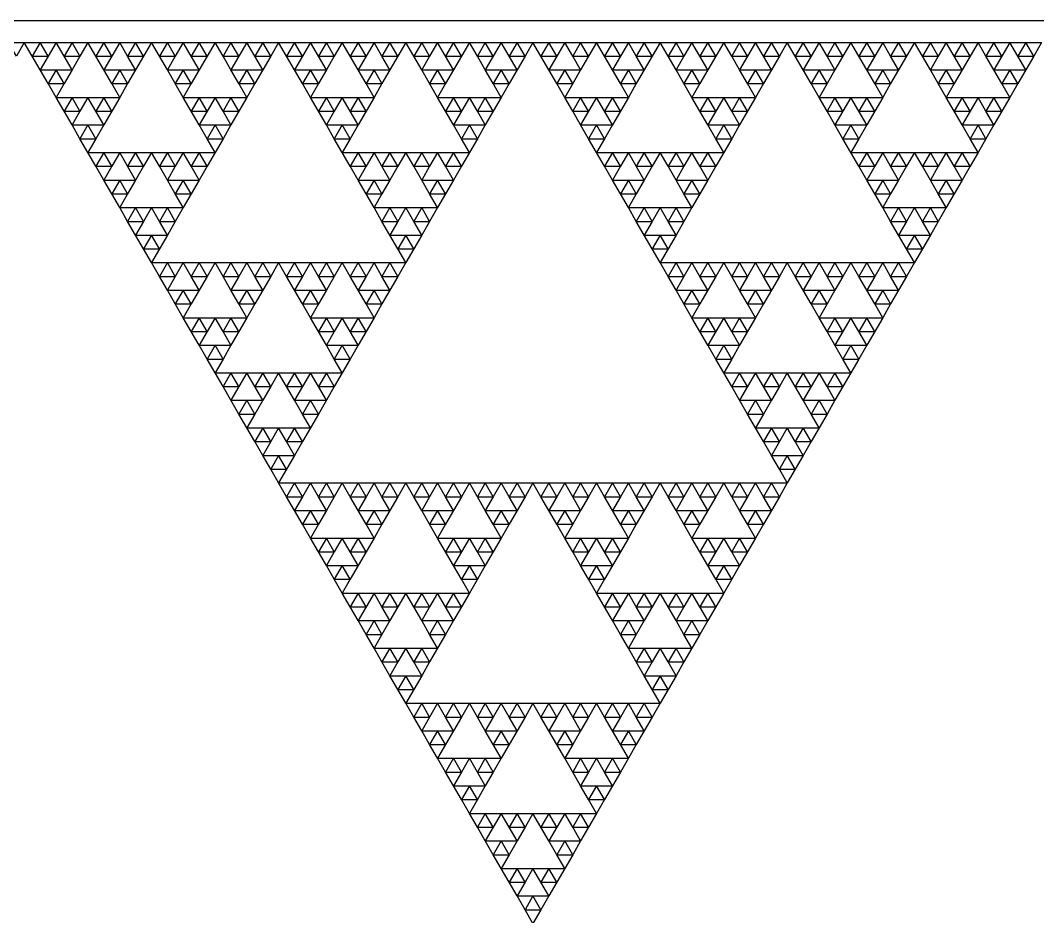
# Model space of a CAD drawing. Extents: x 0 to 1120, y 627 to 1597.
# Drawn here: x 420.8 to 559.5, y 1474.8 to 1597 of the extents above; entities that cross this region are included whole.
import ezdxf

# ---------------------------------------------------------------- set-up
doc = ezdxf.new("R2010")
doc.units = 0
doc.layers.get('0').update_dxf_attribs({"linetype": 'CONTINUOUS'})

msp = doc.modelspace()

# ---------------------------------------------------------------- linework, layer by layer
at = {"color": 1}
msp.add_lwpolyline([(0, 1597), (1120, 1597), (560, 627.052)], close=True, dxfattribs=at)
at = {"color": 3}
for points in [[(419.132, 1594), (421.299, 1594), (420.215, 1592.123)], [(421.299, 1594), (423.466, 1594), (422.383, 1592.123)], [(423.466, 1594), (425.633, 1594), (424.55, 1592.123)], [(425.633, 1594), (427.801, 1594), (426.717, 1592.123)], [(427.801, 1594), (429.968, 1594), (428.884, 1592.123)], [(429.968, 1594), (432.135, 1594), (431.051, 1592.123)], [(432.135, 1594), (434.302, 1594), (433.219, 1592.123)], [(434.302, 1594), (436.469, 1594), (435.386, 1592.123)], [(436.469, 1594), (438.637, 1594), (437.553, 1592.123)], [(438.637, 1594), (440.804, 1594), (439.72, 1592.123)], [(440.804, 1594), (442.971, 1594), (441.887, 1592.123)], [(442.971, 1594), (445.138, 1594), (444.055, 1592.123)], [(445.138, 1594), (447.305, 1594), (446.222, 1592.123)], [(447.305, 1594), (449.473, 1594), (448.389, 1592.123)], [(449.473, 1594), (451.64, 1594), (450.556, 1592.123)], [(451.64, 1594), (453.807, 1594), (452.723, 1592.123)], [(453.807, 1594), (455.974, 1594), (454.891, 1592.123)], [(455.974, 1594), (458.141, 1594), (457.058, 1592.123)], [(458.141, 1594), (460.309, 1594), (459.225, 1592.123)], [(460.309, 1594), (462.476, 1594), (461.392, 1592.123)], [(462.476, 1594), (464.643, 1594), (463.559, 1592.123)], [(464.643, 1594), (466.81, 1594), (465.727, 1592.123)], [(466.81, 1594), (468.977, 1594), (467.894, 1592.123)], [(468.977, 1594), (471.145, 1594), (470.061, 1592.123)], [(471.145, 1594), (473.312, 1594), (472.228, 1592.123)], [(473.312, 1594), (475.479, 1594), (474.396, 1592.123)], [(475.479, 1594), (477.646, 1594), (476.563, 1592.123)], [(477.646, 1594), (479.814, 1594), (478.73, 1592.123)], [(479.814, 1594), (481.981, 1594), (480.897, 1592.123)], [(481.981, 1594), (484.148, 1594), (483.064, 1592.123)], [(484.148, 1594), (486.315, 1594), (485.232, 1592.123)], [(486.315, 1594), (488.482, 1594), (487.399, 1592.123)], [(488.482, 1594), (490.65, 1594), (489.566, 1592.123)], [(490.65, 1594), (492.817, 1594), (491.733, 1592.123)], [(492.817, 1594), (494.984, 1594), (493.9, 1592.123)], [(494.984, 1594), (497.151, 1594), (496.068, 1592.123)], [(497.151, 1594), (499.318, 1594), (498.235, 1592.123)], [(499.318, 1594), (501.486, 1594), (500.402, 1592.123)], [(501.486, 1594), (503.653, 1594), (502.569, 1592.123)], [(503.653, 1594), (505.82, 1594), (504.736, 1592.123)], [(505.82, 1594), (507.987, 1594), (506.904, 1592.123)], [(507.987, 1594), (510.154, 1594), (509.071, 1592.123)], [(510.154, 1594), (512.322, 1594), (511.238, 1592.123)], [(512.322, 1594), (514.489, 1594), (513.405, 1592.123)], [(514.489, 1594), (516.656, 1594), (515.572, 1592.123)], [(516.656, 1594), (518.823, 1594), (517.74, 1592.123)], [(518.823, 1594), (520.99, 1594), (519.907, 1592.123)], [(520.99, 1594), (523.158, 1594), (522.074, 1592.123)], [(523.158, 1594), (525.325, 1594), (524.241, 1592.123)], [(525.325, 1594), (527.492, 1594), (526.408, 1592.123)], [(527.492, 1594), (529.659, 1594), (528.576, 1592.123)], [(529.659, 1594), (531.826, 1594), (530.743, 1592.123)], [(531.826, 1594), (533.994, 1594), (532.91, 1592.123)], [(533.994, 1594), (536.161, 1594), (535.077, 1592.123)], [(536.161, 1594), (538.328, 1594), (537.244, 1592.123)], [(538.328, 1594), (540.495, 1594), (539.412, 1592.123)], [(540.495, 1594), (542.662, 1594), (541.579, 1592.123)], [(542.662, 1594), (544.83, 1594), (543.746, 1592.123)], [(544.83, 1594), (546.997, 1594), (545.913, 1592.123)], [(546.997, 1594), (549.164, 1594), (548.08, 1592.123)], [(549.164, 1594), (551.331, 1594), (550.248, 1592.123)], [(551.331, 1594), (553.498, 1594), (552.415, 1592.123)], [(553.498, 1594), (555.666, 1594), (554.582, 1592.123)], [(555.666, 1594), (557.833, 1594), (556.749, 1592.123)], [(557.833, 1594), (560, 1594), (558.916, 1592.123)], [(422.383, 1592.123), (424.55, 1592.123), (423.466, 1590.246)], [(426.717, 1592.123), (428.884, 1592.123), (427.801, 1590.246)], [(431.051, 1592.123), (433.219, 1592.123), (432.135, 1590.246)], [(435.386, 1592.123), (437.553, 1592.123), (436.469, 1590.246)], [(439.72, 1592.123), (441.887, 1592.123), (440.804, 1590.246)], [(444.055, 1592.123), (446.222, 1592.123), (445.138, 1590.246)], [(448.389, 1592.123), (450.556, 1592.123), (449.473, 1590.246)], [(452.723, 1592.123), (454.891, 1592.123), (453.807, 1590.246)], [(457.058, 1592.123), (459.225, 1592.123), (458.141, 1590.246)], [(461.392, 1592.123), (463.559, 1592.123), (462.476, 1590.246)], [(465.727, 1592.123), (467.894, 1592.123), (466.81, 1590.246)], [(470.061, 1592.123), (472.228, 1592.123), (471.145, 1590.246)], [(474.396, 1592.123), (476.563, 1592.123), (475.479, 1590.246)], [(478.73, 1592.123), (480.897, 1592.123), (479.814, 1590.246)], [(483.064, 1592.123), (485.232, 1592.123), (484.148, 1590.246)], [(487.399, 1592.123), (489.566, 1592.123), (488.482, 1590.246)], [(491.733, 1592.123), (493.9, 1592.123), (492.817, 1590.246)], [(496.068, 1592.123), (498.235, 1592.123), (497.151, 1590.246)], [(500.402, 1592.123), (502.569, 1592.123), (501.486, 1590.246)], [(504.736, 1592.123), (506.904, 1592.123), (505.82, 1590.246)], [(509.071, 1592.123), (511.238, 1592.123), (510.154, 1590.246)], [(513.405, 1592.123), (515.572, 1592.123), (514.489, 1590.246)], [(517.74, 1592.123), (519.907, 1592.123), (518.823, 1590.246)], [(522.074, 1592.123), (524.241, 1592.123), (523.158, 1590.246)], [(526.408, 1592.123), (528.576, 1592.123), (527.492, 1590.246)], [(530.743, 1592.123), (532.91, 1592.123), (531.826, 1590.246)], [(535.077, 1592.123), (537.244, 1592.123), (536.161, 1590.246)], [(539.412, 1592.123), (541.579, 1592.123), (540.495, 1590.246)], [(543.746, 1592.123), (545.913, 1592.123), (544.83, 1590.246)], [(548.08, 1592.123), (550.248, 1592.123), (549.164, 1590.246)], [(552.415, 1592.123), (554.582, 1592.123), (553.498, 1590.246)], [(556.749, 1592.123), (558.916, 1592.123), (557.833, 1590.246)], [(423.466, 1590.246), (425.633, 1590.246), (424.55, 1588.369)], [(425.633, 1590.246), (427.801, 1590.246), (426.717, 1588.369)], [(432.135, 1590.246), (434.302, 1590.246), (433.219, 1588.369)], [(434.302, 1590.246), (436.469, 1590.246), (435.386, 1588.369)], [(440.804, 1590.246), (442.971, 1590.246), (441.887, 1588.369)], [(442.971, 1590.246), (445.138, 1590.246), (444.055, 1588.369)], [(449.473, 1590.246), (451.64, 1590.246), (450.556, 1588.369)], [(451.64, 1590.246), (453.807, 1590.246), (452.723, 1588.369)], [(458.141, 1590.246), (460.309, 1590.246), (459.225, 1588.369)], [(460.309, 1590.246), (462.476, 1590.246), (461.392, 1588.369)], [(466.81, 1590.246), (468.977, 1590.246), (467.894, 1588.369)], [(468.977, 1590.246), (471.145, 1590.246), (470.061, 1588.369)], [(475.479, 1590.246), (477.646, 1590.246), (476.563, 1588.369)], [(477.646, 1590.246), (479.814, 1590.246), (478.73, 1588.369)], [(484.148, 1590.246), (486.315, 1590.246), (485.232, 1588.369)], [(486.315, 1590.246), (488.482, 1590.246), (487.399, 1588.369)], [(492.817, 1590.246), (494.984, 1590.246), (493.9, 1588.369)], [(494.984, 1590.246), (497.151, 1590.246), (496.068, 1588.369)], [(501.486, 1590.246), (503.653, 1590.246), (502.569, 1588.369)], [(503.653, 1590.246), (505.82, 1590.246), (504.736, 1588.369)], [(510.154, 1590.246), (512.322, 1590.246), (511.238, 1588.369)], [(512.322, 1590.246), (514.489, 1590.246), (513.405, 1588.369)], [(518.823, 1590.246), (520.99, 1590.246), (519.907, 1588.369)], [(520.99, 1590.246), (523.158, 1590.246), (522.074, 1588.369)], [(527.492, 1590.246), (529.659, 1590.246), (528.576, 1588.369)], [(529.659, 1590.246), (531.826, 1590.246), (530.743, 1588.369)], [(536.161, 1590.246), (538.328, 1590.246), (537.244, 1588.369)], [(538.328, 1590.246), (540.495, 1590.246), (539.412, 1588.369)], [(544.83, 1590.246), (546.997, 1590.246), (545.913, 1588.369)], [(546.997, 1590.246), (549.164, 1590.246), (548.08, 1588.369)], [(553.498, 1590.246), (555.666, 1590.246), (554.582, 1588.369)], [(555.666, 1590.246), (557.833, 1590.246), (556.749, 1588.369)], [(424.55, 1588.369), (426.717, 1588.369), (425.633, 1586.493)], [(433.219, 1588.369), (435.386, 1588.369), (434.302, 1586.493)], [(441.887, 1588.369), (444.055, 1588.369), (442.971, 1586.493)], [(450.556, 1588.369), (452.723, 1588.369), (451.64, 1586.493)], [(459.225, 1588.369), (461.392, 1588.369), (460.309, 1586.493)], [(467.894, 1588.369), (470.061, 1588.369), (468.977, 1586.493)], [(476.563, 1588.369), (478.73, 1588.369), (477.646, 1586.493)], [(485.232, 1588.369), (487.399, 1588.369), (486.315, 1586.493)], [(493.9, 1588.369), (496.068, 1588.369), (494.984, 1586.493)], [(502.569, 1588.369), (504.736, 1588.369), (503.653, 1586.493)], [(511.238, 1588.369), (513.405, 1588.369), (512.322, 1586.493)], [(519.907, 1588.369), (522.074, 1588.369), (520.99, 1586.493)], [(528.576, 1588.369), (530.743, 1588.369), (529.659, 1586.493)], [(537.244, 1588.369), (539.412, 1588.369), (538.328, 1586.493)], [(545.913, 1588.369), (548.08, 1588.369), (546.997, 1586.493)], [(554.582, 1588.369), (556.749, 1588.369), (555.666, 1586.493)], [(425.633, 1586.493), (427.801, 1586.493), (426.717, 1584.616)], [(427.801, 1586.493), (429.968, 1586.493), (428.884, 1584.616)], [(429.968, 1586.493), (432.135, 1586.493), (431.051, 1584.616)], [(432.135, 1586.493), (434.302, 1586.493), (433.219, 1584.616)], [(442.971, 1586.493), (445.138, 1586.493), (444.055, 1584.616)], [(445.138, 1586.493), (447.305, 1586.493), (446.222, 1584.616)], [(447.305, 1586.493), (449.473, 1586.493), (448.389, 1584.616)], [(449.473, 1586.493), (451.64, 1586.493), (450.556, 1584.616)], [(460.309, 1586.493), (462.476, 1586.493), (461.392, 1584.616)], [(462.476, 1586.493), (464.643, 1586.493), (463.559, 1584.616)], [(464.643, 1586.493), (466.81, 1586.493), (465.727, 1584.616)], [(466.81, 1586.493), (468.977, 1586.493), (467.894, 1584.616)], [(477.646, 1586.493), (479.814, 1586.493), (478.73, 1584.616)], [(479.814, 1586.493), (481.981, 1586.493), (480.897, 1584.616)], [(481.981, 1586.493), (484.148, 1586.493), (483.064, 1584.616)], [(484.148, 1586.493), (486.315, 1586.493), (485.232, 1584.616)], [(494.984, 1586.493), (497.151, 1586.493), (496.068, 1584.616)], [(497.151, 1586.493), (499.318, 1586.493), (498.235, 1584.616)], [(499.318, 1586.493), (501.486, 1586.493), (500.402, 1584.616)], [(501.486, 1586.493), (503.653, 1586.493), (502.569, 1584.616)], [(512.322, 1586.493), (514.489, 1586.493), (513.405, 1584.616)], [(514.489, 1586.493), (516.656, 1586.493), (515.572, 1584.616)], [(516.656, 1586.493), (518.823, 1586.493), (517.74, 1584.616)], [(518.823, 1586.493), (520.99, 1586.493), (519.907, 1584.616)], [(529.659, 1586.493), (531.826, 1586.493), (530.743, 1584.616)], [(531.826, 1586.493), (533.994, 1586.493), (532.91, 1584.616)], [(533.994, 1586.493), (536.161, 1586.493), (535.077, 1584.616)], [(536.161, 1586.493), (538.328, 1586.493), (537.244, 1584.616)], [(546.997, 1586.493), (549.164, 1586.493), (548.08, 1584.616)], [(549.164, 1586.493), (551.331, 1586.493), (550.248, 1584.616)], [(551.331, 1586.493), (553.498, 1586.493), (552.415, 1584.616)], [(553.498, 1586.493), (555.666, 1586.493), (554.582, 1584.616)], [(426.717, 1584.616), (428.884, 1584.616), (427.801, 1582.739)], [(431.051, 1584.616), (433.219, 1584.616), (432.135, 1582.739)], [(444.055, 1584.616), (446.222, 1584.616), (445.138, 1582.739)], [(448.389, 1584.616), (450.556, 1584.616), (449.473, 1582.739)], [(461.392, 1584.616), (463.559, 1584.616), (462.476, 1582.739)], [(465.727, 1584.616), (467.894, 1584.616), (466.81, 1582.739)], [(478.73, 1584.616), (480.897, 1584.616), (479.814, 1582.739)], [(483.064, 1584.616), (485.232, 1584.616), (484.148, 1582.739)], [(496.068, 1584.616), (498.235, 1584.616), (497.151, 1582.739)], [(500.402, 1584.616), (502.569, 1584.616), (501.486, 1582.739)], [(513.405, 1584.616), (515.572, 1584.616), (514.489, 1582.739)], [(517.74, 1584.616), (519.907, 1584.616), (518.823, 1582.739)], [(530.743, 1584.616), (532.91, 1584.616), (531.826, 1582.739)], [(535.077, 1584.616), (537.244, 1584.616), (536.161, 1582.739)], [(548.08, 1584.616), (550.248, 1584.616), (549.164, 1582.739)], [(552.415, 1584.616), (554.582, 1584.616), (553.498, 1582.739)], [(427.801, 1582.739), (429.968, 1582.739), (428.884, 1580.862)], [(429.968, 1582.739), (432.135, 1582.739), (431.051, 1580.862)], [(445.138, 1582.739), (447.305, 1582.739), (446.222, 1580.862)], [(447.305, 1582.739), (449.473, 1582.739), (448.389, 1580.862)], [(462.476, 1582.739), (464.643, 1582.739), (463.559, 1580.862)], [(464.643, 1582.739), (466.81, 1582.739), (465.727, 1580.862)], [(479.814, 1582.739), (481.981, 1582.739), (480.897, 1580.862)], [(481.981, 1582.739), (484.148, 1582.739), (483.064, 1580.862)], [(497.151, 1582.739), (499.318, 1582.739), (498.235, 1580.862)], [(499.318, 1582.739), (501.486, 1582.739), (500.402, 1580.862)], [(514.489, 1582.739), (516.656, 1582.739), (515.572, 1580.862)], [(516.656, 1582.739), (518.823, 1582.739), (517.74, 1580.862)], [(531.826, 1582.739), (533.994, 1582.739), (532.91, 1580.862)], [(533.994, 1582.739), (536.161, 1582.739), (535.077, 1580.862)], [(549.164, 1582.739), (551.331, 1582.739), (550.248, 1580.862)], [(551.331, 1582.739), (553.498, 1582.739), (552.415, 1580.862)], [(428.884, 1580.862), (431.051, 1580.862), (429.968, 1578.985)], [(446.222, 1580.862), (448.389, 1580.862), (447.305, 1578.985)], [(463.559, 1580.862), (465.727, 1580.862), (464.643, 1578.985)], [(480.897, 1580.862), (483.064, 1580.862), (481.981, 1578.985)], [(498.235, 1580.862), (500.402, 1580.862), (499.318, 1578.985)], [(515.572, 1580.862), (517.74, 1580.862), (516.656, 1578.985)], [(532.91, 1580.862), (535.077, 1580.862), (533.994, 1578.985)], [(550.248, 1580.862), (552.415, 1580.862), (551.331, 1578.985)], [(429.968, 1578.985), (432.135, 1578.985), (431.051, 1577.108)], [(432.135, 1578.985), (434.302, 1578.985), (433.219, 1577.108)], [(434.302, 1578.985), (436.469, 1578.985), (435.386, 1577.108)], [(436.469, 1578.985), (438.637, 1578.985), (437.553, 1577.108)], [(438.637, 1578.985), (440.804, 1578.985), (439.72, 1577.108)], [(440.804, 1578.985), (442.971, 1578.985), (441.887, 1577.108)], [(442.971, 1578.985), (445.138, 1578.985), (444.055, 1577.108)], [(445.138, 1578.985), (447.305, 1578.985), (446.222, 1577.108)], [(464.643, 1578.985), (466.81, 1578.985), (465.727, 1577.108)], [(466.81, 1578.985), (468.977, 1578.985), (467.894, 1577.108)], [(468.977, 1578.985), (471.145, 1578.985), (470.061, 1577.108)], [(471.145, 1578.985), (473.312, 1578.985), (472.228, 1577.108)], [(473.312, 1578.985), (475.479, 1578.985), (474.396, 1577.108)], [(475.479, 1578.985), (477.646, 1578.985), (476.563, 1577.108)], [(477.646, 1578.985), (479.814, 1578.985), (478.73, 1577.108)], [(479.814, 1578.985), (481.981, 1578.985), (480.897, 1577.108)], [(499.318, 1578.985), (501.486, 1578.985), (500.402, 1577.108)], [(501.486, 1578.985), (503.653, 1578.985), (502.569, 1577.108)], [(503.653, 1578.985), (505.82, 1578.985), (504.736, 1577.108)], [(505.82, 1578.985), (507.987, 1578.985), (506.904, 1577.108)], [(507.987, 1578.985), (510.154, 1578.985), (509.071, 1577.108)], [(510.154, 1578.985), (512.322, 1578.985), (511.238, 1577.108)], [(512.322, 1578.985), (514.489, 1578.985), (513.405, 1577.108)], [(514.489, 1578.985), (516.656, 1578.985), (515.572, 1577.108)], [(533.994, 1578.985), (536.161, 1578.985), (535.077, 1577.108)], [(536.161, 1578.985), (538.328, 1578.985), (537.244, 1577.108)], [(538.328, 1578.985), (540.495, 1578.985), (539.412, 1577.108)], [(540.495, 1578.985), (542.662, 1578.985), (541.579, 1577.108)], [(542.662, 1578.985), (544.83, 1578.985), (543.746, 1577.108)], [(544.83, 1578.985), (546.997, 1578.985), (545.913, 1577.108)], [(546.997, 1578.985), (549.164, 1578.985), (548.08, 1577.108)], [(549.164, 1578.985), (551.331, 1578.985), (550.248, 1577.108)], [(431.051, 1577.108), (433.219, 1577.108), (432.135, 1575.231)], [(435.386, 1577.108), (437.553, 1577.108), (436.469, 1575.231)], [(439.72, 1577.108), (441.887, 1577.108), (440.804, 1575.231)], [(444.055, 1577.108), (446.222, 1577.108), (445.138, 1575.231)], [(465.727, 1577.108), (467.894, 1577.108), (466.81, 1575.231)], [(470.061, 1577.108), (472.228, 1577.108), (471.145, 1575.231)], [(474.396, 1577.108), (476.563, 1577.108), (475.479, 1575.231)], [(478.73, 1577.108), (480.897, 1577.108), (479.814, 1575.231)], [(500.402, 1577.108), (502.569, 1577.108), (501.486, 1575.231)], [(504.736, 1577.108), (506.904, 1577.108), (505.82, 1575.231)], [(509.071, 1577.108), (511.238, 1577.108), (510.154, 1575.231)], [(513.405, 1577.108), (515.572, 1577.108), (514.489, 1575.231)], [(535.077, 1577.108), (537.244, 1577.108), (536.161, 1575.231)], [(539.412, 1577.108), (541.579, 1577.108), (540.495, 1575.231)], [(543.746, 1577.108), (545.913, 1577.108), (544.83, 1575.231)], [(548.08, 1577.108), (550.248, 1577.108), (549.164, 1575.231)], [(432.135, 1575.231), (434.302, 1575.231), (433.219, 1573.355)], [(434.302, 1575.231), (436.469, 1575.231), (435.386, 1573.355)], [(440.804, 1575.231), (442.971, 1575.231), (441.887, 1573.355)], [(442.971, 1575.231), (445.138, 1575.231), (444.055, 1573.355)], [(466.81, 1575.231), (468.977, 1575.231), (467.894, 1573.355)], [(468.977, 1575.231), (471.145, 1575.231), (470.061, 1573.355)], [(475.479, 1575.231), (477.646, 1575.231), (476.563, 1573.355)], [(477.646, 1575.231), (479.814, 1575.231), (478.73, 1573.355)], [(501.486, 1575.231), (503.653, 1575.231), (502.569, 1573.355)], [(503.653, 1575.231), (505.82, 1575.231), (504.736, 1573.355)], [(510.154, 1575.231), (512.322, 1575.231), (511.238, 1573.355)], [(512.322, 1575.231), (514.489, 1575.231), (513.405, 1573.355)], [(536.161, 1575.231), (538.328, 1575.231), (537.244, 1573.355)], [(538.328, 1575.231), (540.495, 1575.231), (539.412, 1573.355)], [(544.83, 1575.231), (546.997, 1575.231), (545.913, 1573.355)], [(546.997, 1575.231), (549.164, 1575.231), (548.08, 1573.355)], [(433.219, 1573.355), (435.386, 1573.355), (434.302, 1571.478)], [(441.887, 1573.355), (444.055, 1573.355), (442.971, 1571.478)], [(467.894, 1573.355), (470.061, 1573.355), (468.977, 1571.478)], [(476.563, 1573.355), (478.73, 1573.355), (477.646, 1571.478)], [(502.569, 1573.355), (504.736, 1573.355), (503.653, 1571.478)], [(511.238, 1573.355), (513.405, 1573.355), (512.322, 1571.478)], [(537.244, 1573.355), (539.412, 1573.355), (538.328, 1571.478)], [(545.913, 1573.355), (548.08, 1573.355), (546.997, 1571.478)], [(434.302, 1571.478), (436.469, 1571.478), (435.386, 1569.601)], [(436.469, 1571.478), (438.637, 1571.478), (437.553, 1569.601)], [(438.637, 1571.478), (440.804, 1571.478), (439.72, 1569.601)], [(440.804, 1571.478), (442.971, 1571.478), (441.887, 1569.601)], [(468.977, 1571.478), (471.145, 1571.478), (470.061, 1569.601)], [(471.145, 1571.478), (473.312, 1571.478), (472.228, 1569.601)], [(473.312, 1571.478), (475.479, 1571.478), (474.396, 1569.601)], [(475.479, 1571.478), (477.646, 1571.478), (476.563, 1569.601)], [(503.653, 1571.478), (505.82, 1571.478), (504.736, 1569.601)], [(505.82, 1571.478), (507.987, 1571.478), (506.904, 1569.601)], [(507.987, 1571.478), (510.154, 1571.478), (509.071, 1569.601)], [(510.154, 1571.478), (512.322, 1571.478), (511.238, 1569.601)], [(538.328, 1571.478), (540.495, 1571.478), (539.412, 1569.601)], [(540.495, 1571.478), (542.662, 1571.478), (541.579, 1569.601)], [(542.662, 1571.478), (544.83, 1571.478), (543.746, 1569.601)], [(544.83, 1571.478), (546.997, 1571.478), (545.913, 1569.601)], [(435.386, 1569.601), (437.553, 1569.601), (436.469, 1567.724)], [(439.72, 1569.601), (441.887, 1569.601), (440.804, 1567.724)], [(470.061, 1569.601), (472.228, 1569.601), (471.145, 1567.724)], [(474.396, 1569.601), (476.563, 1569.601), (475.479, 1567.724)], [(504.736, 1569.601), (506.904, 1569.601), (505.82, 1567.724)], [(509.071, 1569.601), (511.238, 1569.601), (510.154, 1567.724)], [(539.412, 1569.601), (541.579, 1569.601), (540.495, 1567.724)], [(543.746, 1569.601), (545.913, 1569.601), (544.83, 1567.724)], [(436.469, 1567.724), (438.637, 1567.724), (437.553, 1565.847)], [(438.637, 1567.724), (440.804, 1567.724), (439.72, 1565.847)], [(471.145, 1567.724), (473.312, 1567.724), (472.228, 1565.847)], [(473.312, 1567.724), (475.479, 1567.724), (474.396, 1565.847)], [(505.82, 1567.724), (507.987, 1567.724), (506.904, 1565.847)], [(507.987, 1567.724), (510.154, 1567.724), (509.071, 1565.847)], [(540.495, 1567.724), (542.662, 1567.724), (541.579, 1565.847)], [(542.662, 1567.724), (544.83, 1567.724), (543.746, 1565.847)], [(437.553, 1565.847), (439.72, 1565.847), (438.637, 1563.97)], [(472.228, 1565.847), (474.396, 1565.847), (473.312, 1563.97)], [(506.904, 1565.847), (509.071, 1565.847), (507.987, 1563.97)], [(541.579, 1565.847), (543.746, 1565.847), (542.662, 1563.97)], [(438.637, 1563.97), (440.804, 1563.97), (439.72, 1562.094)], [(440.804, 1563.97), (442.971, 1563.97), (441.887, 1562.094)], [(442.971, 1563.97), (445.138, 1563.97), (444.055, 1562.094)], [(445.138, 1563.97), (447.305, 1563.97), (446.222, 1562.094)], [(447.305, 1563.97), (449.473, 1563.97), (448.389, 1562.094)], [(449.473, 1563.97), (451.64, 1563.97), (450.556, 1562.094)], [(451.64, 1563.97), (453.807, 1563.97), (452.723, 1562.094)], [(453.807, 1563.97), (455.974, 1563.97), (454.891, 1562.094)], [(455.974, 1563.97), (458.141, 1563.97), (457.058, 1562.094)], [(458.141, 1563.97), (460.309, 1563.97), (459.225, 1562.094)], [(460.309, 1563.97), (462.476, 1563.97), (461.392, 1562.094)], [(462.476, 1563.97), (464.643, 1563.97), (463.559, 1562.094)], [(464.643, 1563.97), (466.81, 1563.97), (465.727, 1562.094)], [(466.81, 1563.97), (468.977, 1563.97), (467.894, 1562.094)], [(468.977, 1563.97), (471.145, 1563.97), (470.061, 1562.094)], [(471.145, 1563.97), (473.312, 1563.97), (472.228, 1562.094)], [(507.987, 1563.97), (510.154, 1563.97), (509.071, 1562.094)], [(510.154, 1563.97), (512.322, 1563.97), (511.238, 1562.094)], [(512.322, 1563.97), (514.489, 1563.97), (513.405, 1562.094)], [(514.489, 1563.97), (516.656, 1563.97), (515.572, 1562.094)], [(516.656, 1563.97), (518.823, 1563.97), (517.74, 1562.094)], [(518.823, 1563.97), (520.99, 1563.97), (519.907, 1562.094)], [(520.99, 1563.97), (523.158, 1563.97), (522.074, 1562.094)], [(523.158, 1563.97), (525.325, 1563.97), (524.241, 1562.094)], [(525.325, 1563.97), (527.492, 1563.97), (526.408, 1562.094)], [(527.492, 1563.97), (529.659, 1563.97), (528.576, 1562.094)], [(529.659, 1563.97), (531.826, 1563.97), (530.743, 1562.094)], [(531.826, 1563.97), (533.994, 1563.97), (532.91, 1562.094)], [(533.994, 1563.97), (536.161, 1563.97), (535.077, 1562.094)], [(536.161, 1563.97), (538.328, 1563.97), (537.244, 1562.094)], [(538.328, 1563.97), (540.495, 1563.97), (539.412, 1562.094)], [(540.495, 1563.97), (542.662, 1563.97), (541.579, 1562.094)], [(439.72, 1562.094), (441.887, 1562.094), (440.804, 1560.217)], [(444.055, 1562.094), (446.222, 1562.094), (445.138, 1560.217)], [(448.389, 1562.094), (450.556, 1562.094), (449.473, 1560.217)], [(452.723, 1562.094), (454.891, 1562.094), (453.807, 1560.217)], [(457.058, 1562.094), (459.225, 1562.094), (458.141, 1560.217)], [(461.392, 1562.094), (463.559, 1562.094), (462.476, 1560.217)], [(465.727, 1562.094), (467.894, 1562.094), (466.81, 1560.217)], [(470.061, 1562.094), (472.228, 1562.094), (471.145, 1560.217)], [(509.071, 1562.094), (511.238, 1562.094), (510.154, 1560.217)], [(513.405, 1562.094), (515.572, 1562.094), (514.489, 1560.217)], [(517.74, 1562.094), (519.907, 1562.094), (518.823, 1560.217)], [(522.074, 1562.094), (524.241, 1562.094), (523.158, 1560.217)], [(526.408, 1562.094), (528.576, 1562.094), (527.492, 1560.217)], [(530.743, 1562.094), (532.91, 1562.094), (531.826, 1560.217)], [(535.077, 1562.094), (537.244, 1562.094), (536.161, 1560.217)], [(539.412, 1562.094), (541.579, 1562.094), (540.495, 1560.217)], [(440.804, 1560.217), (442.971, 1560.217), (441.887, 1558.34)], [(442.971, 1560.217), (445.138, 1560.217), (444.055, 1558.34)], [(449.473, 1560.217), (451.64, 1560.217), (450.556, 1558.34)], [(451.64, 1560.217), (453.807, 1560.217), (452.723, 1558.34)], [(458.141, 1560.217), (460.309, 1560.217), (459.225, 1558.34)], [(460.309, 1560.217), (462.476, 1560.217), (461.392, 1558.34)], [(466.81, 1560.217), (468.977, 1560.217), (467.894, 1558.34)], [(468.977, 1560.217), (471.145, 1560.217), (470.061, 1558.34)], [(510.154, 1560.217), (512.322, 1560.217), (511.238, 1558.34)], [(512.322, 1560.217), (514.489, 1560.217), (513.405, 1558.34)], [(518.823, 1560.217), (520.99, 1560.217), (519.907, 1558.34)], [(520.99, 1560.217), (523.158, 1560.217), (522.074, 1558.34)], [(527.492, 1560.217), (529.659, 1560.217), (528.576, 1558.34)], [(529.659, 1560.217), (531.826, 1560.217), (530.743, 1558.34)], [(536.161, 1560.217), (538.328, 1560.217), (537.244, 1558.34)], [(538.328, 1560.217), (540.495, 1560.217), (539.412, 1558.34)], [(441.887, 1558.34), (444.055, 1558.34), (442.971, 1556.463)], [(450.556, 1558.34), (452.723, 1558.34), (451.64, 1556.463)], [(459.225, 1558.34), (461.392, 1558.34), (460.309, 1556.463)], [(467.894, 1558.34), (470.061, 1558.34), (468.977, 1556.463)], [(511.238, 1558.34), (513.405, 1558.34), (512.322, 1556.463)], [(519.907, 1558.34), (522.074, 1558.34), (520.99, 1556.463)], [(528.576, 1558.34), (530.743, 1558.34), (529.659, 1556.463)], [(537.244, 1558.34), (539.412, 1558.34), (538.328, 1556.463)], [(442.971, 1556.463), (445.138, 1556.463), (444.055, 1554.586)], [(445.138, 1556.463), (447.305, 1556.463), (446.222, 1554.586)], [(447.305, 1556.463), (449.473, 1556.463), (448.389, 1554.586)], [(449.473, 1556.463), (451.64, 1556.463), (450.556, 1554.586)], [(460.309, 1556.463), (462.476, 1556.463), (461.392, 1554.586)], [(462.476, 1556.463), (464.643, 1556.463), (463.559, 1554.586)], [(464.643, 1556.463), (466.81, 1556.463), (465.727, 1554.586)], [(466.81, 1556.463), (468.977, 1556.463), (467.894, 1554.586)], [(512.322, 1556.463), (514.489, 1556.463), (513.405, 1554.586)], [(514.489, 1556.463), (516.656, 1556.463), (515.572, 1554.586)], [(516.656, 1556.463), (518.823, 1556.463), (517.74, 1554.586)], [(518.823, 1556.463), (520.99, 1556.463), (519.907, 1554.586)], [(529.659, 1556.463), (531.826, 1556.463), (530.743, 1554.586)], [(531.826, 1556.463), (533.994, 1556.463), (532.91, 1554.586)], [(533.994, 1556.463), (536.161, 1556.463), (535.077, 1554.586)], [(536.161, 1556.463), (538.328, 1556.463), (537.244, 1554.586)], [(444.055, 1554.586), (446.222, 1554.586), (445.138, 1552.709)], [(448.389, 1554.586), (450.556, 1554.586), (449.473, 1552.709)], [(461.392, 1554.586), (463.559, 1554.586), (462.476, 1552.709)], [(465.727, 1554.586), (467.894, 1554.586), (466.81, 1552.709)], [(513.405, 1554.586), (515.572, 1554.586), (514.489, 1552.709)], [(517.74, 1554.586), (519.907, 1554.586), (518.823, 1552.709)], [(530.743, 1554.586), (532.91, 1554.586), (531.826, 1552.709)], [(535.077, 1554.586), (537.244, 1554.586), (536.161, 1552.709)], [(445.138, 1552.709), (447.305, 1552.709), (446.222, 1550.832)], [(447.305, 1552.709), (449.473, 1552.709), (448.389, 1550.832)], [(462.476, 1552.709), (464.643, 1552.709), (463.559, 1550.832)], [(464.643, 1552.709), (466.81, 1552.709), (465.727, 1550.832)], [(514.489, 1552.709), (516.656, 1552.709), (515.572, 1550.832)], [(516.656, 1552.709), (518.823, 1552.709), (517.74, 1550.832)], [(531.826, 1552.709), (533.994, 1552.709), (532.91, 1550.832)], [(533.994, 1552.709), (536.161, 1552.709), (535.077, 1550.832)], [(446.222, 1550.832), (448.389, 1550.832), (447.305, 1548.956)], [(463.559, 1550.832), (465.727, 1550.832), (464.643, 1548.956)], [(515.572, 1550.832), (517.74, 1550.832), (516.656, 1548.956)], [(532.91, 1550.832), (535.077, 1550.832), (533.994, 1548.956)], [(447.305, 1548.956), (449.473, 1548.956), (448.389, 1547.079)], [(449.473, 1548.956), (451.64, 1548.956), (450.556, 1547.079)], [(451.64, 1548.956), (453.807, 1548.956), (452.723, 1547.079)], [(453.807, 1548.956), (455.974, 1548.956), (454.891, 1547.079)], [(455.974, 1548.956), (458.141, 1548.956), (457.058, 1547.079)], [(458.141, 1548.956), (460.309, 1548.956), (459.225, 1547.079)], [(460.309, 1548.956), (462.476, 1548.956), (461.392, 1547.079)], [(462.476, 1548.956), (464.643, 1548.956), (463.559, 1547.079)], [(516.656, 1548.956), (518.823, 1548.956), (517.74, 1547.079)], [(518.823, 1548.956), (520.99, 1548.956), (519.907, 1547.079)], [(520.99, 1548.956), (523.158, 1548.956), (522.074, 1547.079)], [(523.158, 1548.956), (525.325, 1548.956), (524.241, 1547.079)], [(525.325, 1548.956), (527.492, 1548.956), (526.408, 1547.079)], [(527.492, 1548.956), (529.659, 1548.956), (528.576, 1547.079)], [(529.659, 1548.956), (531.826, 1548.956), (530.743, 1547.079)], [(531.826, 1548.956), (533.994, 1548.956), (532.91, 1547.079)], [(448.389, 1547.079), (450.556, 1547.079), (449.473, 1545.202)], [(452.723, 1547.079), (454.891, 1547.079), (453.807, 1545.202)], [(457.058, 1547.079), (459.225, 1547.079), (458.141, 1545.202)], [(461.392, 1547.079), (463.559, 1547.079), (462.476, 1545.202)], [(517.74, 1547.079), (519.907, 1547.079), (518.823, 1545.202)], [(522.074, 1547.079), (524.241, 1547.079), (523.158, 1545.202)], [(526.408, 1547.079), (528.576, 1547.079), (527.492, 1545.202)], [(530.743, 1547.079), (532.91, 1547.079), (531.826, 1545.202)], [(449.473, 1545.202), (451.64, 1545.202), (450.556, 1543.325)], [(451.64, 1545.202), (453.807, 1545.202), (452.723, 1543.325)], [(458.141, 1545.202), (460.309, 1545.202), (459.225, 1543.325)], [(460.309, 1545.202), (462.476, 1545.202), (461.392, 1543.325)], [(518.823, 1545.202), (520.99, 1545.202), (519.907, 1543.325)], [(520.99, 1545.202), (523.158, 1545.202), (522.074, 1543.325)], [(527.492, 1545.202), (529.659, 1545.202), (528.576, 1543.325)], [(529.659, 1545.202), (531.826, 1545.202), (530.743, 1543.325)], [(450.556, 1543.325), (452.723, 1543.325), (451.64, 1541.448)], [(459.225, 1543.325), (461.392, 1543.325), (460.309, 1541.448)], [(519.907, 1543.325), (522.074, 1543.325), (520.99, 1541.448)], [(528.576, 1543.325), (530.743, 1543.325), (529.659, 1541.448)], [(451.64, 1541.448), (453.807, 1541.448), (452.723, 1539.571)], [(453.807, 1541.448), (455.974, 1541.448), (454.891, 1539.571)], [(455.974, 1541.448), (458.141, 1541.448), (457.058, 1539.571)], [(458.141, 1541.448), (460.309, 1541.448), (459.225, 1539.571)], [(520.99, 1541.448), (523.158, 1541.448), (522.074, 1539.571)], [(523.158, 1541.448), (525.325, 1541.448), (524.241, 1539.571)], [(525.325, 1541.448), (527.492, 1541.448), (526.408, 1539.571)], [(527.492, 1541.448), (529.659, 1541.448), (528.576, 1539.571)], [(452.723, 1539.571), (454.891, 1539.571), (453.807, 1537.694)], [(457.058, 1539.571), (459.225, 1539.571), (458.141, 1537.694)], [(522.074, 1539.571), (524.241, 1539.571), (523.158, 1537.694)], [(526.408, 1539.571), (528.576, 1539.571), (527.492, 1537.694)], [(453.807, 1537.694), (455.974, 1537.694), (454.891, 1535.818)], [(455.974, 1537.694), (458.141, 1537.694), (457.058, 1535.818)], [(523.158, 1537.694), (525.325, 1537.694), (524.241, 1535.818)], [(525.325, 1537.694), (527.492, 1537.694), (526.408, 1535.818)], [(454.891, 1535.818), (457.058, 1535.818), (455.974, 1533.941)], [(524.241, 1535.818), (526.408, 1535.818), (525.325, 1533.941)], [(455.974, 1533.941), (458.141, 1533.941), (457.058, 1532.064)], [(458.141, 1533.941), (460.309, 1533.941), (459.225, 1532.064)], [(460.309, 1533.941), (462.476, 1533.941), (461.392, 1532.064)], [(462.476, 1533.941), (464.643, 1533.941), (463.559, 1532.064)], [(464.643, 1533.941), (466.81, 1533.941), (465.727, 1532.064)], [(466.81, 1533.941), (468.977, 1533.941), (467.894, 1532.064)], [(468.977, 1533.941), (471.145, 1533.941), (470.061, 1532.064)], [(471.145, 1533.941), (473.312, 1533.941), (472.228, 1532.064)], [(473.312, 1533.941), (475.479, 1533.941), (474.396, 1532.064)], [(475.479, 1533.941), (477.646, 1533.941), (476.563, 1532.064)], [(477.646, 1533.941), (479.814, 1533.941), (478.73, 1532.064)], [(479.814, 1533.941), (481.981, 1533.941), (480.897, 1532.064)], [(481.981, 1533.941), (484.148, 1533.941), (483.064, 1532.064)], [(484.148, 1533.941), (486.315, 1533.941), (485.232, 1532.064)], [(486.315, 1533.941), (488.482, 1533.941), (487.399, 1532.064)], [(488.482, 1533.941), (490.65, 1533.941), (489.566, 1532.064)], [(490.65, 1533.941), (492.817, 1533.941), (491.733, 1532.064)], [(492.817, 1533.941), (494.984, 1533.941), (493.9, 1532.064)], [(494.984, 1533.941), (497.151, 1533.941), (496.068, 1532.064)], [(497.151, 1533.941), (499.318, 1533.941), (498.235, 1532.064)], [(499.318, 1533.941), (501.486, 1533.941), (500.402, 1532.064)], [(501.486, 1533.941), (503.653, 1533.941), (502.569, 1532.064)], [(503.653, 1533.941), (505.82, 1533.941), (504.736, 1532.064)], [(505.82, 1533.941), (507.987, 1533.941), (506.904, 1532.064)], [(507.987, 1533.941), (510.154, 1533.941), (509.071, 1532.064)], [(510.154, 1533.941), (512.322, 1533.941), (511.238, 1532.064)], [(512.322, 1533.941), (514.489, 1533.941), (513.405, 1532.064)], [(514.489, 1533.941), (516.656, 1533.941), (515.572, 1532.064)], [(516.656, 1533.941), (518.823, 1533.941), (517.74, 1532.064)], [(518.823, 1533.941), (520.99, 1533.941), (519.907, 1532.064)], [(520.99, 1533.941), (523.158, 1533.941), (522.074, 1532.064)], [(523.158, 1533.941), (525.325, 1533.941), (524.241, 1532.064)], [(457.058, 1532.064), (459.225, 1532.064), (458.141, 1530.187)], [(461.392, 1532.064), (463.559, 1532.064), (462.476, 1530.187)], [(465.727, 1532.064), (467.894, 1532.064), (466.81, 1530.187)], [(470.061, 1532.064), (472.228, 1532.064), (471.145, 1530.187)], [(474.396, 1532.064), (476.563, 1532.064), (475.479, 1530.187)], [(478.73, 1532.064), (480.897, 1532.064), (479.814, 1530.187)], [(483.064, 1532.064), (485.232, 1532.064), (484.148, 1530.187)], [(487.399, 1532.064), (489.566, 1532.064), (488.482, 1530.187)], [(491.733, 1532.064), (493.9, 1532.064), (492.817, 1530.187)], [(496.068, 1532.064), (498.235, 1532.064), (497.151, 1530.187)], [(500.402, 1532.064), (502.569, 1532.064), (501.486, 1530.187)], [(504.736, 1532.064), (506.904, 1532.064), (505.82, 1530.187)], [(509.071, 1532.064), (511.238, 1532.064), (510.154, 1530.187)], [(513.405, 1532.064), (515.572, 1532.064), (514.489, 1530.187)], [(517.74, 1532.064), (519.907, 1532.064), (518.823, 1530.187)], [(522.074, 1532.064), (524.241, 1532.064), (523.158, 1530.187)], [(458.141, 1530.187), (460.309, 1530.187), (459.225, 1528.31)], [(460.309, 1530.187), (462.476, 1530.187), (461.392, 1528.31)], [(466.81, 1530.187), (468.977, 1530.187), (467.894, 1528.31)], [(468.977, 1530.187), (471.145, 1530.187), (470.061, 1528.31)], [(475.479, 1530.187), (477.646, 1530.187), (476.563, 1528.31)], [(477.646, 1530.187), (479.814, 1530.187), (478.73, 1528.31)], [(484.148, 1530.187), (486.315, 1530.187), (485.232, 1528.31)], [(486.315, 1530.187), (488.482, 1530.187), (487.399, 1528.31)], [(492.817, 1530.187), (494.984, 1530.187), (493.9, 1528.31)], [(494.984, 1530.187), (497.151, 1530.187), (496.068, 1528.31)], [(501.486, 1530.187), (503.653, 1530.187), (502.569, 1528.31)], [(503.653, 1530.187), (505.82, 1530.187), (504.736, 1528.31)], [(510.154, 1530.187), (512.322, 1530.187), (511.238, 1528.31)], [(512.322, 1530.187), (514.489, 1530.187), (513.405, 1528.31)], [(518.823, 1530.187), (520.99, 1530.187), (519.907, 1528.31)], [(520.99, 1530.187), (523.158, 1530.187), (522.074, 1528.31)], [(459.225, 1528.31), (461.392, 1528.31), (460.309, 1526.433)], [(467.894, 1528.31), (470.061, 1528.31), (468.977, 1526.433)], [(476.563, 1528.31), (478.73, 1528.31), (477.646, 1526.433)], [(485.232, 1528.31), (487.399, 1528.31), (486.315, 1526.433)], [(493.9, 1528.31), (496.068, 1528.31), (494.984, 1526.433)], [(502.569, 1528.31), (504.736, 1528.31), (503.653, 1526.433)], [(511.238, 1528.31), (513.405, 1528.31), (512.322, 1526.433)], [(519.907, 1528.31), (522.074, 1528.31), (520.99, 1526.433)], [(460.309, 1526.433), (462.476, 1526.433), (461.392, 1524.556)], [(462.476, 1526.433), (464.643, 1526.433), (463.559, 1524.556)], [(464.643, 1526.433), (466.81, 1526.433), (465.727, 1524.556)], [(466.81, 1526.433), (468.977, 1526.433), (467.894, 1524.556)], [(477.646, 1526.433), (479.814, 1526.433), (478.73, 1524.556)], [(479.814, 1526.433), (481.981, 1526.433), (480.897, 1524.556)], [(481.981, 1526.433), (484.148, 1526.433), (483.064, 1524.556)], [(484.148, 1526.433), (486.315, 1526.433), (485.232, 1524.556)], [(494.984, 1526.433), (497.151, 1526.433), (496.068, 1524.556)], [(497.151, 1526.433), (499.318, 1526.433), (498.235, 1524.556)], [(499.318, 1526.433), (501.486, 1526.433), (500.402, 1524.556)], [(501.486, 1526.433), (503.653, 1526.433), (502.569, 1524.556)], [(512.322, 1526.433), (514.489, 1526.433), (513.405, 1524.556)], [(514.489, 1526.433), (516.656, 1526.433), (515.572, 1524.556)], [(516.656, 1526.433), (518.823, 1526.433), (517.74, 1524.556)], [(518.823, 1526.433), (520.99, 1526.433), (519.907, 1524.556)], [(461.392, 1524.556), (463.559, 1524.556), (462.476, 1522.68)], [(465.727, 1524.556), (467.894, 1524.556), (466.81, 1522.68)], [(478.73, 1524.556), (480.897, 1524.556), (479.814, 1522.68)], [(483.064, 1524.556), (485.232, 1524.556), (484.148, 1522.68)], [(496.068, 1524.556), (498.235, 1524.556), (497.151, 1522.68)], [(500.402, 1524.556), (502.569, 1524.556), (501.486, 1522.68)], [(513.405, 1524.556), (515.572, 1524.556), (514.489, 1522.68)], [(517.74, 1524.556), (519.907, 1524.556), (518.823, 1522.68)], [(462.476, 1522.68), (464.643, 1522.68), (463.559, 1520.803)], [(464.643, 1522.68), (466.81, 1522.68), (465.727, 1520.803)], [(479.814, 1522.68), (481.981, 1522.68), (480.897, 1520.803)], [(481.981, 1522.68), (484.148, 1522.68), (483.064, 1520.803)], [(497.151, 1522.68), (499.318, 1522.68), (498.235, 1520.803)], [(499.318, 1522.68), (501.486, 1522.68), (500.402, 1520.803)], [(514.489, 1522.68), (516.656, 1522.68), (515.572, 1520.803)], [(516.656, 1522.68), (518.823, 1522.68), (517.74, 1520.803)], [(463.559, 1520.803), (465.727, 1520.803), (464.643, 1518.926)], [(480.897, 1520.803), (483.064, 1520.803), (481.981, 1518.926)], [(498.235, 1520.803), (500.402, 1520.803), (499.318, 1518.926)], [(515.572, 1520.803), (517.74, 1520.803), (516.656, 1518.926)], [(464.643, 1518.926), (466.81, 1518.926), (465.727, 1517.049)], [(466.81, 1518.926), (468.977, 1518.926), (467.894, 1517.049)], [(468.977, 1518.926), (471.145, 1518.926), (470.061, 1517.049)], [(471.145, 1518.926), (473.312, 1518.926), (472.228, 1517.049)], [(473.312, 1518.926), (475.479, 1518.926), (474.396, 1517.049)], [(475.479, 1518.926), (477.646, 1518.926), (476.563, 1517.049)], [(477.646, 1518.926), (479.814, 1518.926), (478.73, 1517.049)], [(479.814, 1518.926), (481.981, 1518.926), (480.897, 1517.049)], [(499.318, 1518.926), (501.486, 1518.926), (500.402, 1517.049)], [(501.486, 1518.926), (503.653, 1518.926), (502.569, 1517.049)], [(503.653, 1518.926), (505.82, 1518.926), (504.736, 1517.049)], [(505.82, 1518.926), (507.987, 1518.926), (506.904, 1517.049)], [(507.987, 1518.926), (510.154, 1518.926), (509.071, 1517.049)], [(510.154, 1518.926), (512.322, 1518.926), (511.238, 1517.049)], [(512.322, 1518.926), (514.489, 1518.926), (513.405, 1517.049)], [(514.489, 1518.926), (516.656, 1518.926), (515.572, 1517.049)], [(465.727, 1517.049), (467.894, 1517.049), (466.81, 1515.172)], [(470.061, 1517.049), (472.228, 1517.049), (471.145, 1515.172)], [(474.396, 1517.049), (476.563, 1517.049), (475.479, 1515.172)], [(478.73, 1517.049), (480.897, 1517.049), (479.814, 1515.172)], [(500.402, 1517.049), (502.569, 1517.049), (501.486, 1515.172)], [(504.736, 1517.049), (506.904, 1517.049), (505.82, 1515.172)], [(509.071, 1517.049), (511.238, 1517.049), (510.154, 1515.172)], [(513.405, 1517.049), (515.572, 1517.049), (514.489, 1515.172)], [(466.81, 1515.172), (468.977, 1515.172), (467.894, 1513.295)], [(468.977, 1515.172), (471.145, 1515.172), (470.061, 1513.295)], [(475.479, 1515.172), (477.646, 1515.172), (476.563, 1513.295)], [(477.646, 1515.172), (479.814, 1515.172), (478.73, 1513.295)], [(501.486, 1515.172), (503.653, 1515.172), (502.569, 1513.295)], [(503.653, 1515.172), (505.82, 1515.172), (504.736, 1513.295)], [(510.154, 1515.172), (512.322, 1515.172), (511.238, 1513.295)], [(512.322, 1515.172), (514.489, 1515.172), (513.405, 1513.295)], [(467.894, 1513.295), (470.061, 1513.295), (468.977, 1511.418)], [(476.563, 1513.295), (478.73, 1513.295), (477.646, 1511.418)], [(502.569, 1513.295), (504.736, 1513.295), (503.653, 1511.418)], [(511.238, 1513.295), (513.405, 1513.295), (512.322, 1511.418)], [(468.977, 1511.418), (471.145, 1511.418), (470.061, 1509.542)], [(471.145, 1511.418), (473.312, 1511.418), (472.228, 1509.542)], [(473.312, 1511.418), (475.479, 1511.418), (474.396, 1509.542)], [(475.479, 1511.418), (477.646, 1511.418), (476.563, 1509.542)], [(503.653, 1511.418), (505.82, 1511.418), (504.736, 1509.542)], [(505.82, 1511.418), (507.987, 1511.418), (506.904, 1509.542)], [(507.987, 1511.418), (510.154, 1511.418), (509.071, 1509.542)], [(510.154, 1511.418), (512.322, 1511.418), (511.238, 1509.542)], [(470.061, 1509.542), (472.228, 1509.542), (471.145, 1507.665)], [(474.396, 1509.542), (476.563, 1509.542), (475.479, 1507.665)], [(504.736, 1509.542), (506.904, 1509.542), (505.82, 1507.665)], [(509.071, 1509.542), (511.238, 1509.542), (510.154, 1507.665)], [(471.145, 1507.665), (473.312, 1507.665), (472.228, 1505.788)], [(473.312, 1507.665), (475.479, 1507.665), (474.396, 1505.788)], [(505.82, 1507.665), (507.987, 1507.665), (506.904, 1505.788)], [(507.987, 1507.665), (510.154, 1507.665), (509.071, 1505.788)], [(472.228, 1505.788), (474.396, 1505.788), (473.312, 1503.911)], [(506.904, 1505.788), (509.071, 1505.788), (507.987, 1503.911)], [(473.312, 1503.911), (475.479, 1503.911), (474.396, 1502.034)], [(475.479, 1503.911), (477.646, 1503.911), (476.563, 1502.034)], [(477.646, 1503.911), (479.814, 1503.911), (478.73, 1502.034)], [(479.814, 1503.911), (481.981, 1503.911), (480.897, 1502.034)], [(481.981, 1503.911), (484.148, 1503.911), (483.064, 1502.034)], [(484.148, 1503.911), (486.315, 1503.911), (485.232, 1502.034)], [(486.315, 1503.911), (488.482, 1503.911), (487.399, 1502.034)], [(488.482, 1503.911), (490.65, 1503.911), (489.566, 1502.034)], [(490.65, 1503.911), (492.817, 1503.911), (491.733, 1502.034)], [(492.817, 1503.911), (494.984, 1503.911), (493.9, 1502.034)], [(494.984, 1503.911), (497.151, 1503.911), (496.068, 1502.034)], [(497.151, 1503.911), (499.318, 1503.911), (498.235, 1502.034)], [(499.318, 1503.911), (501.486, 1503.911), (500.402, 1502.034)], [(501.486, 1503.911), (503.653, 1503.911), (502.569, 1502.034)], [(503.653, 1503.911), (505.82, 1503.911), (504.736, 1502.034)], [(505.82, 1503.911), (507.987, 1503.911), (506.904, 1502.034)], [(474.396, 1502.034), (476.563, 1502.034), (475.479, 1500.157)], [(478.73, 1502.034), (480.897, 1502.034), (479.814, 1500.157)], [(483.064, 1502.034), (485.232, 1502.034), (484.148, 1500.157)], [(487.399, 1502.034), (489.566, 1502.034), (488.482, 1500.157)], [(491.733, 1502.034), (493.9, 1502.034), (492.817, 1500.157)], [(496.068, 1502.034), (498.235, 1502.034), (497.151, 1500.157)], [(500.402, 1502.034), (502.569, 1502.034), (501.486, 1500.157)], [(504.736, 1502.034), (506.904, 1502.034), (505.82, 1500.157)], [(475.479, 1500.157), (477.646, 1500.157), (476.563, 1498.281)], [(477.646, 1500.157), (479.814, 1500.157), (478.73, 1498.281)], [(484.148, 1500.157), (486.315, 1500.157), (485.232, 1498.281)], [(486.315, 1500.157), (488.482, 1500.157), (487.399, 1498.281)], [(492.817, 1500.157), (494.984, 1500.157), (493.9, 1498.281)], [(494.984, 1500.157), (497.151, 1500.157), (496.068, 1498.281)], [(501.486, 1500.157), (503.653, 1500.157), (502.569, 1498.281)], [(503.653, 1500.157), (505.82, 1500.157), (504.736, 1498.281)], [(476.563, 1498.281), (478.73, 1498.281), (477.646, 1496.404)], [(485.232, 1498.281), (487.399, 1498.281), (486.315, 1496.404)], [(493.9, 1498.281), (496.068, 1498.281), (494.984, 1496.404)], [(502.569, 1498.281), (504.736, 1498.281), (503.653, 1496.404)], [(477.646, 1496.404), (479.814, 1496.404), (478.73, 1494.527)], [(479.814, 1496.404), (481.981, 1496.404), (480.897, 1494.527)], [(481.981, 1496.404), (484.148, 1496.404), (483.064, 1494.527)], [(484.148, 1496.404), (486.315, 1496.404), (485.232, 1494.527)], [(494.984, 1496.404), (497.151, 1496.404), (496.068, 1494.527)], [(497.151, 1496.404), (499.318, 1496.404), (498.235, 1494.527)], [(499.318, 1496.404), (501.486, 1496.404), (500.402, 1494.527)], [(501.486, 1496.404), (503.653, 1496.404), (502.569, 1494.527)], [(478.73, 1494.527), (480.897, 1494.527), (479.814, 1492.65)], [(483.064, 1494.527), (485.232, 1494.527), (484.148, 1492.65)], [(496.068, 1494.527), (498.235, 1494.527), (497.151, 1492.65)], [(500.402, 1494.527), (502.569, 1494.527), (501.486, 1492.65)], [(479.814, 1492.65), (481.981, 1492.65), (480.897, 1490.773)], [(481.981, 1492.65), (484.148, 1492.65), (483.064, 1490.773)], [(497.151, 1492.65), (499.318, 1492.65), (498.235, 1490.773)], [(499.318, 1492.65), (501.486, 1492.65), (500.402, 1490.773)], [(480.897, 1490.773), (483.064, 1490.773), (481.981, 1488.896)], [(498.235, 1490.773), (500.402, 1490.773), (499.318, 1488.896)], [(481.981, 1488.896), (484.148, 1488.896), (483.064, 1487.019)], [(484.148, 1488.896), (486.315, 1488.896), (485.232, 1487.019)], [(486.315, 1488.896), (488.482, 1488.896), (487.399, 1487.019)], [(488.482, 1488.896), (490.65, 1488.896), (489.566, 1487.019)], [(490.65, 1488.896), (492.817, 1488.896), (491.733, 1487.019)], [(492.817, 1488.896), (494.984, 1488.896), (493.9, 1487.019)], [(494.984, 1488.896), (497.151, 1488.896), (496.068, 1487.019)], [(497.151, 1488.896), (499.318, 1488.896), (498.235, 1487.019)], [(483.064, 1487.019), (485.232, 1487.019), (484.148, 1485.143)], [(487.399, 1487.019), (489.566, 1487.019), (488.482, 1485.143)], [(491.733, 1487.019), (493.9, 1487.019), (492.817, 1485.143)], [(496.068, 1487.019), (498.235, 1487.019), (497.151, 1485.143)], [(484.148, 1485.143), (486.315, 1485.143), (485.232, 1483.266)], [(486.315, 1485.143), (488.482, 1485.143), (487.399, 1483.266)], [(492.817, 1485.143), (494.984, 1485.143), (493.9, 1483.266)], [(494.984, 1485.143), (497.151, 1485.143), (496.068, 1483.266)], [(485.232, 1483.266), (487.399, 1483.266), (486.315, 1481.389)], [(493.9, 1483.266), (496.068, 1483.266), (494.984, 1481.389)], [(486.315, 1481.389), (488.482, 1481.389), (487.399, 1479.512)], [(488.482, 1481.389), (490.65, 1481.389), (489.566, 1479.512)], [(490.65, 1481.389), (492.817, 1481.389), (491.733, 1479.512)], [(492.817, 1481.389), (494.984, 1481.389), (493.9, 1479.512)], [(487.399, 1479.512), (489.566, 1479.512), (488.482, 1477.635)], [(491.733, 1479.512), (493.9, 1479.512), (492.817, 1477.635)], [(488.482, 1477.635), (490.65, 1477.635), (489.566, 1475.758)], [(490.65, 1477.635), (492.817, 1477.635), (491.733, 1475.758)], [(489.566, 1475.758), (491.733, 1475.758), (490.65, 1473.881)]]:
    msp.add_lwpolyline(points, close=True, dxfattribs=at)

doc.saveas('drawing.dxf')
